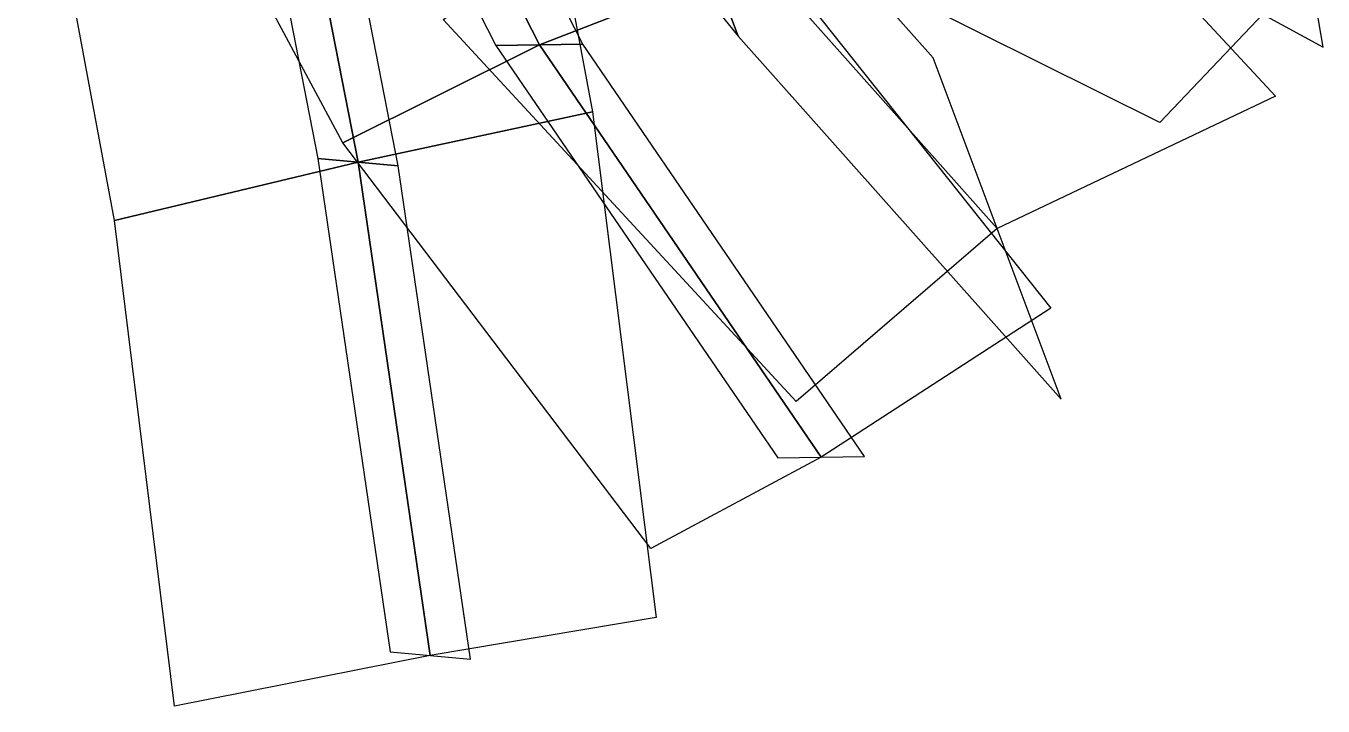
# Model space of a CAD drawing. Header units: metres. Extents: x -1.81 to 1.63, y -1.68 to 1.48.
# Drawn here: x -0.311 to 1.038, y -1.68 to -0.973 of the extents above; entities that cross this region are included whole.
import ezdxf

# ---------------------------------------------------------------- set-up
doc = ezdxf.new("R2010")
doc.units = ezdxf.units.M

msp = doc.modelspace()

# ---------------------------------------------------------------- linework, layer by layer
at = {"layer": 'coconut_palm9_leaves'}
for points in [[(0.014395, -0.280445, 5.523568), (0.147288, -0.635412, 5.06156), (0.429428, -0.98345, 5.452378), (0.296535, -0.628483, 5.914386)], [(-0.004445, -0.546844, 5.082124), (0.230091, -0.47012, 5.032461), (0.463238, -0.899173, 5.022195), (0.222801, -0.992482, 5.124069)], [(0.484996, -0.538689, 5.663264), (0.514089, -0.709524, 5.224656), (1.037992, -0.994887, 5.15122), (1.008899, -0.824053, 5.589829)], [(-0.231584, -0.6281, 5.114272), (-0.004445, -0.546844, 5.082124), (0.222801, -0.992482, 5.124069), (0.018229, -1.094243, 5.115423)], [(-0.063483, -0.615182, 4.777194), (0.182844, -0.552668, 4.741379), (0.277921, -1.061951, 4.702733), (0.034177, -1.114423, 4.722882)], [(0.040737, -0.54617, 5.30698), (-0.049627, -0.547517, 4.857268), (0.177619, -0.993155, 4.899213), (0.267984, -0.991809, 5.348925)], [(-0.311324, -0.679462, 4.81967), (-0.063483, -0.615182, 4.777194), (0.034177, -1.114423, 4.722882), (-0.21918, -1.175027, 4.783435)], [(-0.021691, -0.619031, 5.030249), (-0.105275, -0.611333, 4.524139), (-0.007615, -1.110574, 4.469828), (0.075969, -1.118272, 4.975938)], [(0.296535, -0.628483, 5.914386), (0.429428, -0.98345, 5.452378), (0.76543, -1.36092, 5.777406), (0.632537, -1.005953, 6.239413)], [(0.363895, -0.822189, 5.430968), (0.499543, -0.624107, 5.44396), (1.023445, -0.90947, 5.370524), (0.868034, -1.073239, 5.232596)], [(0.362982, -0.805967, 5.683382), (0.632092, -0.662086, 5.623297), (0.988478, -1.045854, 5.905067), (0.698983, -1.183436, 6.008409)], [(0.122529, -0.966091, 5.710677), (0.362982, -0.805967, 5.683382), (0.698983, -1.183436, 6.008409), (0.489965, -1.363312, 6.007076)], [(0.222801, -0.992482, 5.124069), (0.463238, -0.899173, 5.022195), (0.754749, -1.266249, 4.688719), (0.515938, -1.421334, 4.901801)], [(0.018229, -1.094243, 5.115423), (0.222801, -0.992482, 5.124069), (0.515938, -1.421334, 4.901801), (0.338811, -1.516308, 4.783492)], [(0.267984, -0.991809, 5.348925), (0.177619, -0.993155, 4.899213), (0.470755, -1.422007, 4.676946), (0.56112, -1.42066, 5.126657)], [(0.034177, -1.114423, 4.722882), (0.277921, -1.061951, 4.702733), (0.344315, -1.587929, 4.78), (0.10927, -1.627461, 4.760178)], [(-0.21918, -1.175027, 4.783435), (0.034177, -1.114423, 4.722882), (0.10927, -1.627461, 4.760178), (-0.156765, -1.680142, 4.862596)], [(0.075969, -1.118272, 4.975938), (-0.007615, -1.110574, 4.469828), (0.067478, -1.623612, 4.507123), (0.151061, -1.631311, 5.013233)]]:
    msp.add_3dface(points, dxfattribs=at)

doc.saveas('drawing.dxf')
